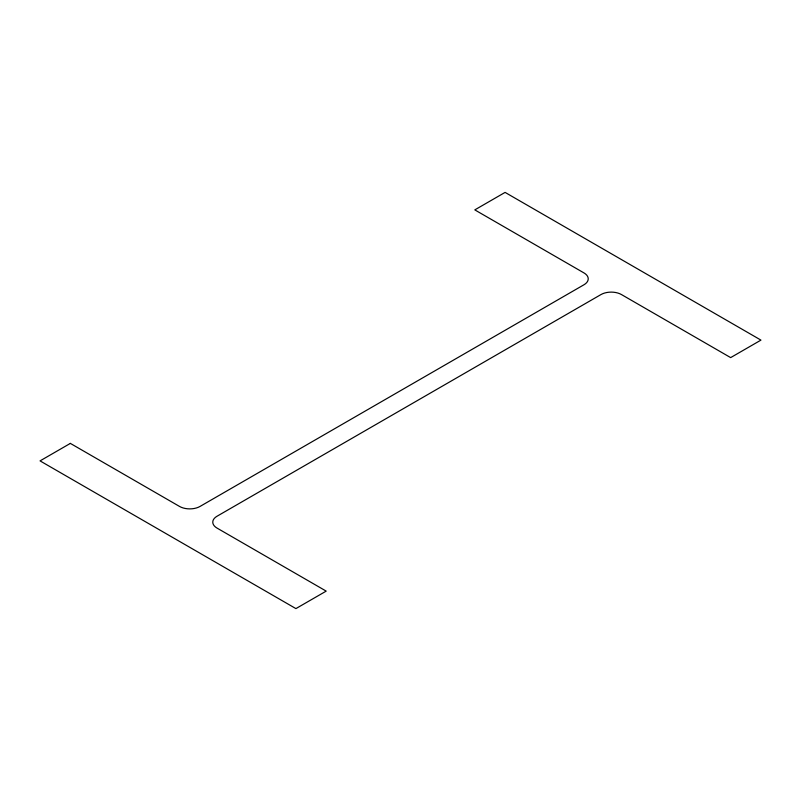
<?xml version="1.0" encoding="UTF-8"?>
<svg xmlns="http://www.w3.org/2000/svg" width="801" height="801" viewBox="0 0 801 801"><rect width="100%" height="100%" fill="white"/><g stroke="black" fill="none" stroke-linecap="round" stroke-linejoin="round"><path stroke-width="1.2" d="M70.348 443.394L40.05 460.885L295.909 608.6L326.197 591.118L217.001 528.069A14.478 8.36 0 0 1 217.001 516.255L600.99 294.558A14.478 8.36 0 0 1 621.456 294.558L730.652 357.606L760.95 340.115L505.091 192.4L474.803 209.882L583.999 272.931A14.478 8.36 0 0 1 583.999 284.745L200.01 506.442A14.478 8.36 0 0 1 179.544 506.442L70.348 443.394"/></g></svg>
